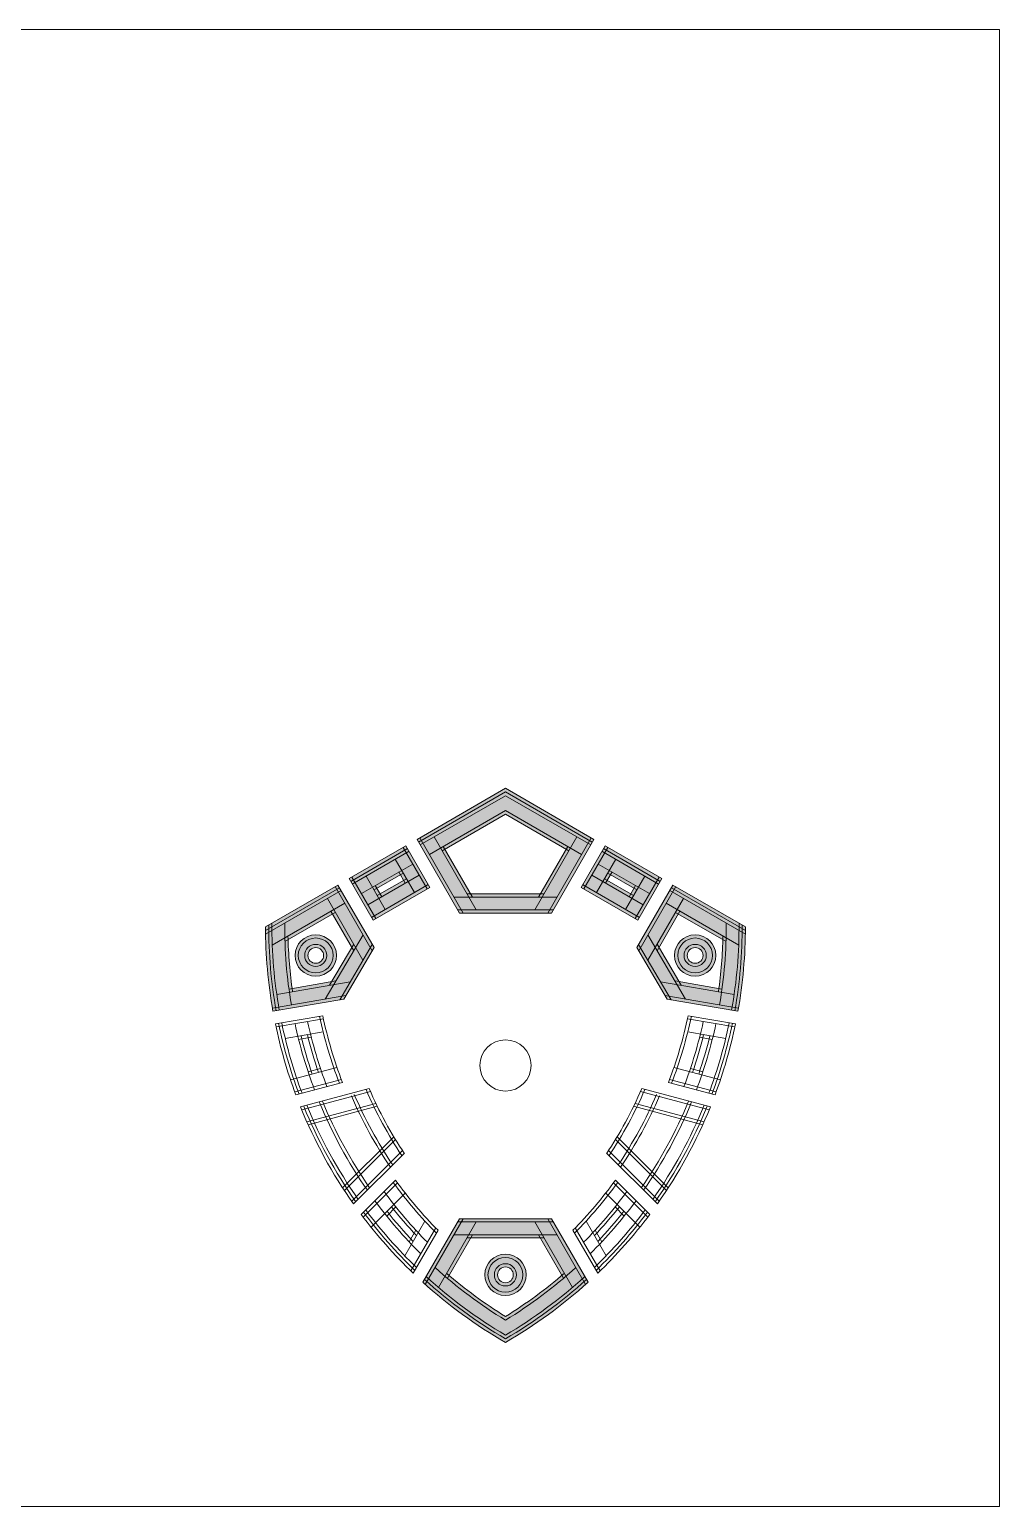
# Model space of a CAD drawing. Header units: inches. Extents: x -51 to 152, y -16 to 48.
# Drawn here: x 17.79 to 22.52, y -3.61 to 3.61 of the extents above; entities that cross this region are included whole.
import ezdxf

# ---------------------------------------------------------------- set-up
doc = ezdxf.new("R2010")
doc.units = ezdxf.units.IN
doc.header["$MEASUREMENT"] = 0
doc.layers.add('NOPLOT', color=40, linetype='Continuous', lineweight=5)

# ---------------------------------------------------------------- blocks, each defined once
blk = doc.blocks.new('Shield_Small_half')
at = {"layer": 'NOPLOT', "true_color": 0xffffff}
h = blk.add_hatch(color=7, dxfattribs=at)
h.dxf.hatch_style = 1
h.paths.add_polyline_path([(-0.2784, -0.2794), (0, -0.1187), (0, 0), (-0.4061, -0.2345), (-0.2109, -0.5725), (0, -0.5725), (0, -0.4844), (-0.16, -0.4844)])
h = blk.add_hatch(color=7, dxfattribs=at)
h.dxf.hatch_style = 1
h.paths.add_polyline_path([(-0.457, -0.2638), (-0.7179, -0.4145), (-0.6078, -0.6053), (-0.3468, -0.4546)])
h.paths.add_polyline_path([(-0.5755, -0.4849), (-0.5902, -0.4595), (-0.4819, -0.3969), (-0.4672, -0.4224)], flags=16)
h = blk.add_hatch(color=7, dxfattribs=at)
h.dxf.hatch_style = 1
h.paths.add_polyline_path([(-0.7688, -0.4439), (-1.1016, -0.636, 0.044227), (-1.0672, -1.0235), (-0.7421, -0.9676), (-0.603, -0.7311)])
h.paths.add_polyline_path([(-0.705, -0.7307), (-0.7973, -0.8877), (-0.9796, -0.919, -0.026785), (-0.9979, -0.6949), (-0.7937, -0.577)], flags=16)
h = blk.add_hatch(color=7, dxfattribs=at)
h.dxf.hatch_style = 1
edge = h.paths.add_edge_path()
edge.add_arc((-0.8708, -0.7673), 0.0948, 0, 360)
edge = h.paths.add_edge_path(flags=17)
edge.add_arc((-0.8708, -0.7673), 0.0361, 0, 360)
h = blk.add_hatch(color=7, dxfattribs=at)
h.dxf.hatch_style = 1
h.paths.add_polyline_path([(-0.2594, -2.2357), (-0.16, -2.0637), (0, -2.0637), (0, -1.9756), (-0.2109, -1.9756), (-0.3793, -2.2672, 0.05343), (0, -2.5439), (0, -2.4242, -0.03822)])
h = blk.add_hatch(color=7, dxfattribs=at)
h.dxf.hatch_style = 1
edge = h.paths.add_edge_path()
edge.add_line((0, -2.328), (0, -2.1383))
edge.add_arc((0, -2.2332), 0.0948, 90, 270)
edge = h.paths.add_edge_path()
edge.add_line((0, -2.2693), (0, -2.1971))
edge.add_arc((0, -2.2332), 0.0361, 90, 270)
at = {"layer": 'NOPLOT'}
for p, q in [((-0.4061, -0.2345), (0, 0)), ((-0.3987, -0.2472), (0, -0.017)), ((-0.3914, -0.2599), (0, -0.0339)), ((-0.3493, -0.3034), (0, -0.1018)), ((-0.2911, -0.2868), (0, -0.1187)), ((-0.7179, -0.4145), (-0.457, -0.2638)), ((-0.4061, -0.2345), (-0.2109, -0.5725)), ((-0.3934, -0.2271), (-0.1939, -0.5725)), ((-0.3278, -0.2232), (-0.1346, -0.5578)), ((-0.2857, -0.2667), (-0.1515, -0.4991)), ((-0.7106, -0.4272), (-0.4497, -0.2766)), ((-0.7032, -0.4399), (-0.4423, -0.2893)), ((-0.5059, -0.326), (-0.4178, -0.4786)), ((-0.6612, -0.4835), (-0.4257, -0.3475)), ((-0.5515, -0.5559), (-0.6397, -0.4032)), ((-0.3963, -0.3984), (-0.6318, -0.5344)), ((-0.6029, -0.4668), (-0.4692, -0.3896)), ((-0.4893, -0.3842), (-0.4599, -0.4351)), ((-1.1016, -0.636), (-0.7688, -0.4439)), ((-1.1015, -0.6529), (-0.7615, -0.4566)), ((-1.1013, -0.6698), (-0.7541, -0.4693)), ((-0.6115, -0.7457), (-0.7815, -0.4512)), ((-0.603, -0.7311), (-0.7688, -0.4439)), ((-0.6151, -0.5926), (-0.3542, -0.4419)), ((-0.6078, -0.6053), (-0.3468, -0.4546)), ((-0.5682, -0.4976), (-0.5976, -0.4468)), ((-0.4545, -0.415), (-0.5882, -0.4923)), ((-1.0706, -0.7199), (-0.7375, -0.5275)), ((-0.6542, -0.7893), (-0.8177, -0.506)), ((-0.2363, -0.4991), (0, -0.4991)), ((-0.177, -0.4844), (0, -0.4844)), ((-1.0124, -0.7032), (-0.781, -0.5696)), ((-0.6965, -0.7453), (-0.8011, -0.5643)), ((-0.2194, -0.5578), (0, -0.5578)), ((-0.2109, -0.5725), (0, -0.5725)), ((-0.8271, -0.9673), (-0.6537, -0.6726)), ((-0.8071, -0.9043), (-0.6964, -0.7162)), ((-0.761, -0.9709), (-0.6114, -0.7165)), ((-0.7421, -0.9676), (-0.603, -0.7311)), ((-1.05, -0.946), (-0.7123, -0.888)), ((-0.9941, -0.9215), (-0.7784, -0.8844)), ((-1.0698, -1.009), (-0.7323, -0.951)), ((-1.0673, -1.0235), (-0.7421, -0.9676)), ((-0.7734, -1.2811), (-0.9866, -1.3383)), ((-0.8492, -1.2862), (-0.906, -1.3014)), ((-0.7534, -1.3366), (-0.9671, -1.3938)), ((-0.7481, -1.3504), (-0.962, -1.4077)), ((-0.6256, -1.3784), (-0.9405, -1.4628)), ((-0.6197, -1.392), (-0.9349, -1.4765)), ((-0.5949, -1.4462), (-0.9116, -1.531)), ((-0.5884, -1.4596), (-0.9055, -1.5446)), ((-0.513, -1.5991), (-0.7476, -1.8337)), ((-0.5052, -1.6121), (-0.7394, -1.8462)), ((-0.4731, -1.6631), (-0.7058, -1.8958)), ((-0.4648, -1.6756), (-0.6973, -1.908)), ((-0.5047, -1.7985), (-0.6623, -1.9561)), ((-0.4959, -1.8105), (-0.6533, -1.9679)), ((-0.4601, -1.8578), (-0.6169, -2.0146)), ((-0.5032, -1.9216), (-0.545, -1.9634)), ((-0.2109, -1.9756), (-0.3793, -2.2672)), ((-0.1939, -1.9756), (-0.3681, -2.2773)), ((-0.1346, -1.9902), (-0.3081, -2.2907)), ((0, -1.9902), (-0.2194, -1.9902)), ((0, -1.9756), (-0.2109, -1.9756)), ((-0.1515, -2.049), (-0.2668, -2.2487)), ((0, -2.049), (-0.2363, -2.049)), ((0, -2.0637), (-0.177, -2.0637))]:
    blk.add_line(p, q, dxfattribs=at)
for points in [[(-0.457, -0.2638), (-0.3468, -0.4546)], [(-0.4697, -0.2712), (-0.3596, -0.462)], [(-0.6078, -0.6053), (-0.7179, -0.4145)], [(-0.5951, -0.598), (-0.7052, -0.4072)], [(-1.0561, -1.0812), (-0.8389, -1.0438)], [(-1.0531, -1.0955), (-0.8358, -1.0582)], [(-1.011, -1.1479), (-0.8369, -1.118)], [(-0.9495, -1.1523), (-0.8914, -1.1423)], [(-0.37, -1.9867), (-0.462, -2.1461)], [(-0.4112, -2.0287), (-0.4419, -2.082)], [(-0.3202, -2.018), (-0.4343, -2.2155)], [(-0.3096, -2.0289), (-0.4234, -2.2261)]]:
    blk.add_lwpolyline(points, dxfattribs=at)
for radius in [0.0948, 0.0802, 0.0508, 0.0361]:
    blk.add_circle((-0.8708, -0.7673), radius, dxfattribs=at)
for centre, radius, start, end in [((1.1016, -0.636), 2.2031, 180, 190.12942), ((1.1016, -0.636), 2.1884, 179.77774, 190.13198), ((1.1016, -0.636), 2.1738, 179.55196, 190.13458), ((1.1016, -0.636), 2.115, 179.53949, 189.74744), ((1.1016, -0.636), 2.1003, 181.15005, 188.14456), ((1.1016, -0.636), 2.2031, 191.65766, 200.50378), ((1.1016, -0.636), 2.1884, 191.67048, 200.54083), ((1.1016, -0.636), 2.1738, 191.68348, 200.57839), ((1.1016, -0.636), 2.115, 192.13546, 200.73385), ((1.1016, -0.636), 2.0562, 192.20373, 200.89825), ((1.1016, -0.636), 1.9975, 191.85438, 201.07237), ((1.1016, -0.636), 1.9828, 191.86999, 201.11752), ((1.1016, -0.636), 2.1003, 193.75741, 198.76367), ((1.1016, -0.636), 2.0709, 193.81439, 198.81714), ((1.1016, -0.636), 1.9681, 203.19442, 214.08952), ((1.1016, -0.636), 1.9534, 203.19442, 214.00647), ((1.1016, -0.636), 1.8947, 203.19442, 213.66113), ((1.1016, -0.636), 1.88, 203.25889, 213.66113), ((1.1016, -0.636), 2.2031, 202.04091, 215.26534), ((1.1016, -0.636), 2.1884, 202.08841, 215.19936), ((1.1016, -0.636), 2.1738, 202.13655, 215.13248), ((1.1016, -0.636), 2.115, 202.33586, 214.85552), ((1.1016, -0.636), 2.1003, 202.38745, 214.78382), ((1.1016, -0.636), 1.9975, 215.96256, 224.74443), ((1.1016, -0.636), 1.9828, 215.89505, 224.62865), ((1.1016, -0.636), 2.115, 216.4685, 225.19967), ((1.1016, -0.636), 2.0562, 216.22284, 224.7667), ((1.1016, -0.636), 2.2031, 216.81215, 226.19804), ((1.1016, -0.636), 2.1884, 216.75682, 226.10356), ((1.1016, -0.636), 2.1738, 216.70073, 226.00776), ((1.1016, -0.636), 2.1003, 218.42951, 223.42861), ((1.1016, -0.636), 2.0709, 218.33589, 223.18663), ((0, -2.2332), 0.0948, 90, 270), ((0, -2.2332), 0.0802, 90, 270), ((1.1016, -0.636), 2.115, 227.65576, 238.61183), ((1.1016, -0.636), 2.1003, 229.2043, 238.36706), ((0, -2.2332), 0.0508, 90, 270), ((0, -2.2332), 0.0361, 90, 270), ((1.1016, -0.636), 2.2031, 227.76628, 240), ((1.1016, -0.636), 2.1884, 227.68289, 239.77774), ((1.1016, -0.636), 2.1738, 227.59835, 239.55196)]:
    blk.add_arc(centre, radius, start, end, dxfattribs=at)
blk = doc.blocks.new('Shield_Small_Full')
at = {"layer": 'NOPLOT'}
blk.add_circle((0, -2.9585), 0.125, dxfattribs=at)
at = {"layer": 'NOPLOT', "yscale": 1.063829787234037, "zscale": 1.063829787234037}
for xscale in [1.063829787234037, -1.063829787234037]:
    blk.add_blockref('Shield_Small_half', (0, -1.6053), dxfattribs=dict(at, xscale=xscale))

msp = doc.modelspace()

# ---------------------------------------------------------------- linework, layer by layer
at = {"layer": 'NOPLOT'}
msp.add_lwpolyline([(9.476, 3.6059), (22.524, 3.6059), (22.524, -3.6059), (9.476, -3.6059)], close=True, dxfattribs=at)

# ---------------------------------------------------------------- block references
msp.add_blockref('Shield_Small_Full', (20.1115, 1.5062), dxfattribs=at)

doc.saveas('drawing.dxf')
